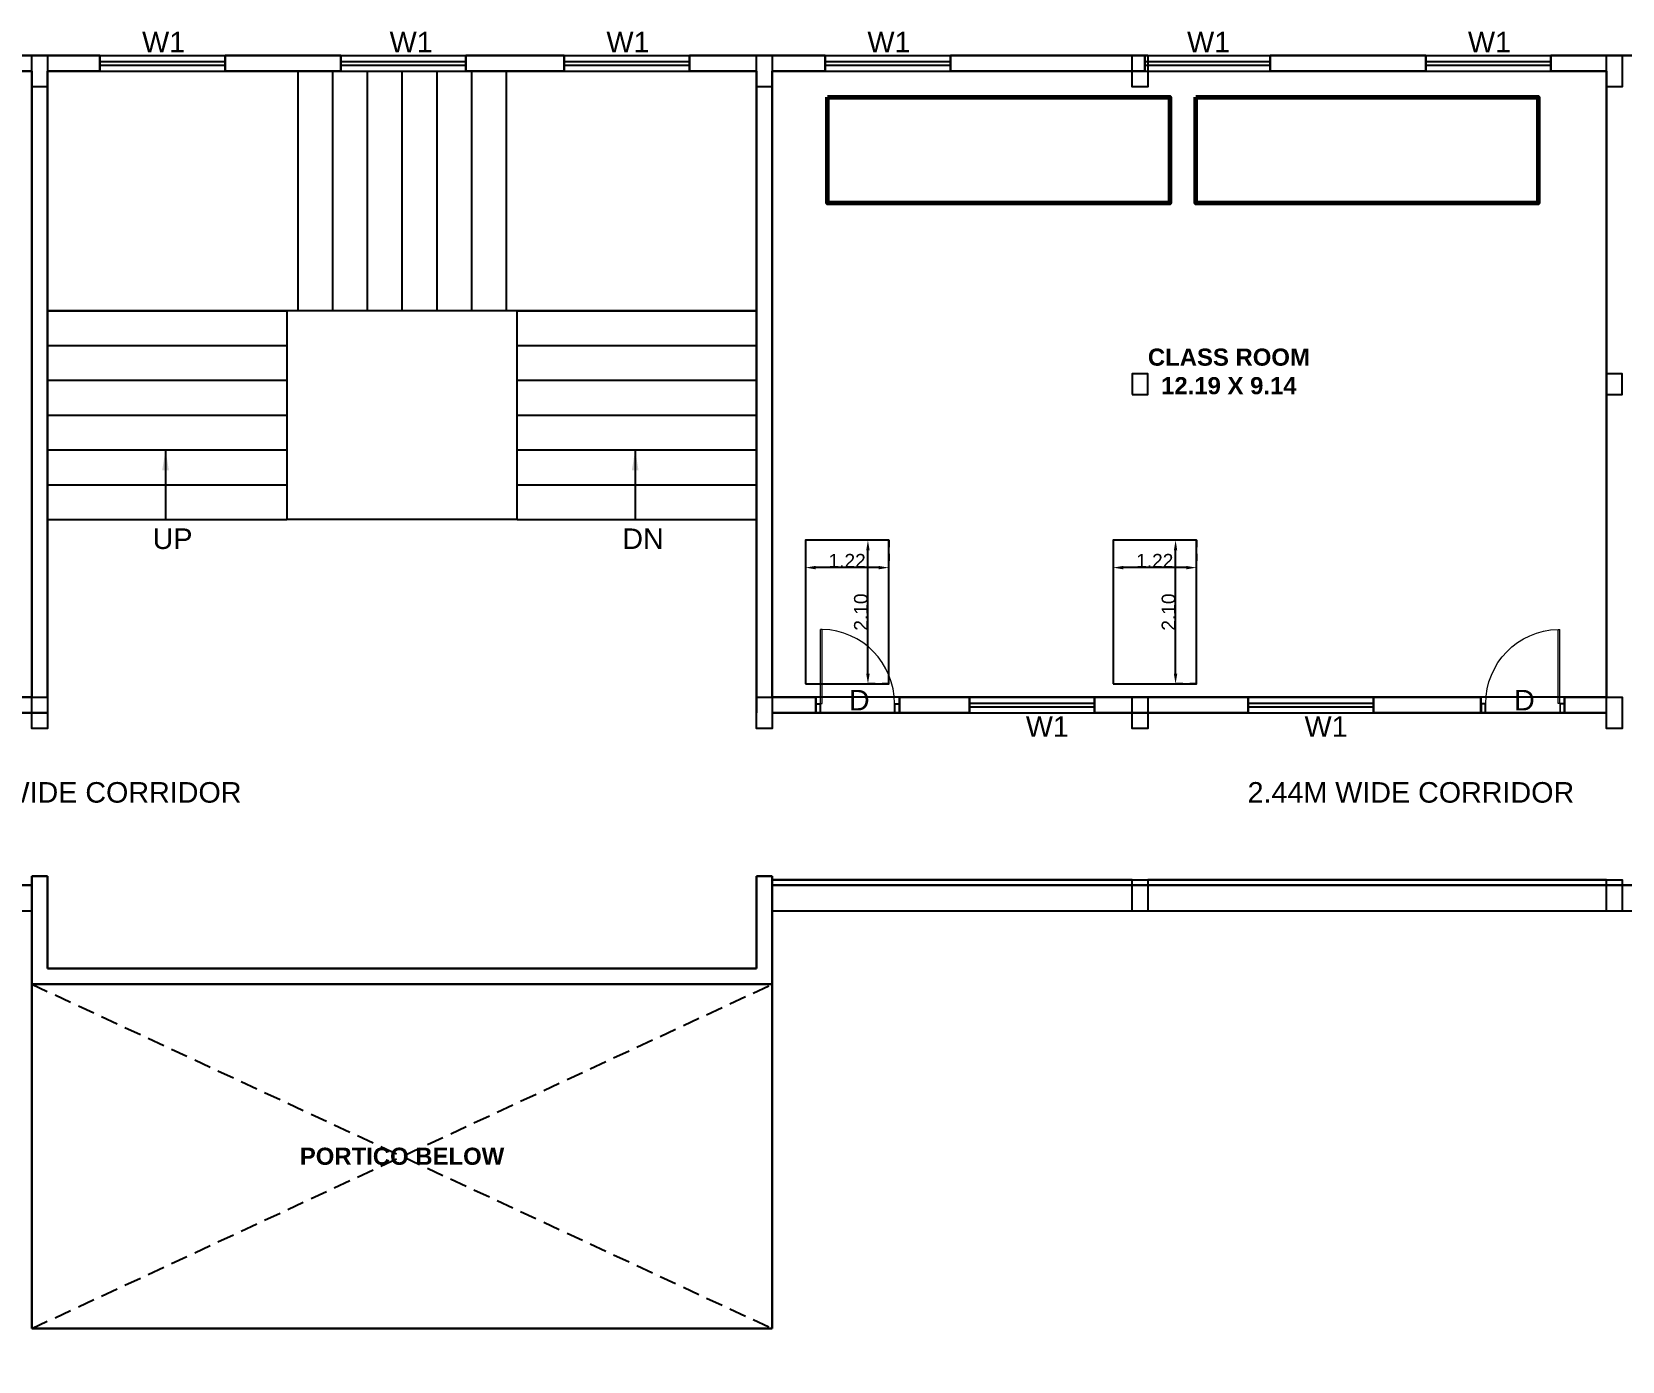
# Model space of a CAD drawing. Header units: metres. Extents: x -1744 to -758, y -4183 to -3914.
# Drawn here: x -995.1 to -971.86, y -4152.7 to -4133.29 of the extents above; entities that cross this region are included whole.
import ezdxf

# ---------------------------------------------------------------- set-up
doc = ezdxf.new("R2010")
doc.units = ezdxf.units.M
doc.header["$PDMODE"] = 3
doc.linetypes.add('DOT2', pattern=[0.125, 0, -0.125])
doc.linetypes.add('HIDDEN', pattern=[0.375, 0.25, -0.125])
for name, color, linetype in [('A-STAIR-2', 54, 'Continuous'), ('A4-RCC CLMN-F', 4, 'Continuous'), ('BLK_1_FLR_1_BLT_UP_AREA', 18, 'Continuous'), ('BLK_1_FLR_1_REGULAR_ROOM_1', 2, 'Continuous'), ('DOOR_OPEN', 180, 'Continuous'), ('TEXT', 7, 'Continuous'), ('TEXT NOTES', 200, 'Continuous'), ('WALL', 7, 'Continuous'), ('WINDOW', 215, 'Continuous')]:
    doc.layers.add(name, color=color, linetype=linetype)
for name, color, linetype, lineweight in [('A_---WALLS', 255, 'Continuous', 30), ('BLK_1_FLR_1_ROOM_1_LIGHT_VENTILATION_1', 232, 'Continuous', 0), ('DOOR', 11, 'Continuous', 18), ('HATCH', 8, 'Continuous', 25)]:
    doc.layers.add(name, color=color, linetype=linetype, lineweight=lineweight)
doc.styles.add('CORPORATION', font='arial.ttf')
doc.styles.add('KK', font='arial.ttf', dxfattribs={"width": 0.75})
doc.styles.get("Standard").update_dxf_attribs({"font": 'arial.ttf'})
doc.styles.add('TITLE', font='arialbd.ttf')
doc.dimstyles.new('Dim-outter', dxfattribs={"dimtxt": 1, "dimasz": 1, "dimexe": 0, "dimexo": 0, "dimgap": 1, "dimtad": 1, "dimlfac": -1, "dimzin": 3, "dimdsep": 46, "dimtxsty": 'CORPORATION', "dimblk": 'ARCHTICK', "dimcen": 0.125, "dimclrd": 8, "dimclre": 8, "dimclrt": 256, "dimazin": 0, "dimtfac": 0.5, "dimtix": 1, "dimtmove": 2, "dimatfit": 3, "dimfxl": 0, "dimtolj": 1, "dimtzin": 0, "dimarcsym": 0})
doc.dimstyles.new('ISO-25', dxfattribs={"dimscale": 0, "dimtxt": 0.23, "dimasz": 0.15, "dimexe": 1.25, "dimexo": 0.625, "dimgap": 0, "dimtad": 0, "dimzin": 1, "dimdsep": 46, "dimtxsty": 'Standard', "dimblk": 'OBLIQUE', "dimcen": 0, "dimse1": 1, "dimse2": 1, "dimclrd": 256, "dimclrt": 256, "dimadec": 0, "dimazin": 2, "dimtfac": 1, "dimtix": 1, "dimtofl": 0, "dimtmove": 0, "dimatfit": 3, "dimfxl": 0, "dimtolj": 1, "dimarcsym": 0})

# ---------------------------------------------------------------- blocks, each defined once
blk = doc.blocks.new('_ArchTick')
at = {"color": 0, "linetype": 'ByBlock', "const_width": 0.15}
blk.add_lwpolyline([(-0.5, -0.5), (0.5, 0.5)], dxfattribs=at)
blk = doc.blocks.new('D-915')
for p, q in [((70, 900), (50, 900)), ((50, 100), (50, 900)), ((70, 100), (70, 900)), ((50, 100), (70, 100))]:
    blk.add_line(p, q)
for points in [[(0, 100), (50, 100), (50, 0), (0, 0)], [(5, 95), (45, 95), (45, 5), (5, 5)], [(850, 100), (900, 100), (900, 0), (850, 0)], [(855, 95), (895, 95), (895, 5), (855, 5)]]:
    blk.add_lwpolyline(points, close=True)
blk.add_arc((50.04259203467518, 100.2915272340178), 799.957461085757, 359.979119791081, 88.57043160974598)
blk = doc.blocks.new('*D623')
at = {"layer": 'DEFPOINTS', "color": 0, "ltscale": 0.1}
for p in [(-983.7964035179092, -4140.712497565703), (-982.5764035179093, -4140.712497565703), (-983.7964035179092, -4141.113031842286)]:
    blk.add_point(p, dxfattribs=at)
at = {"layer": 'DOOR_OPEN', "color": 1, "linetype": 'DOT2', "ltscale": 0.1}
for p, q in [((-983.7964035179092, -4140.712497565703), (-983.7964035179092, -4141.113031842286)), ((-982.5764035179093, -4140.712497565703), (-982.5764035179093, -4141.113031842286))]:
    blk.add_line(p, q, dxfattribs=at)
at = {"layer": 'DOOR_OPEN', "color": 1, "ltscale": 0.1}
blk.add_line((-982.7264035179093, -4141.113031842286), (-983.6464035179092, -4141.113031842286), dxfattribs=at)
for points in [[(-983.6464035179092, -4141.088031842286), (-983.6464035179092, -4141.138031842286), (-983.7964035179092, -4141.113031842286)], [(-982.7264035179093, -4141.088031842286), (-982.7264035179093, -4141.138031842286), (-982.5764035179093, -4141.113031842286)]]:
    blk.add_solid(points, dxfattribs=at)
at = {"layer": 'DOOR_OPEN', "color": 1, "ltscale": 0.1, "insert": (-983.1864035179092, -4141.012622565342), "char_height": 0.2, "attachment_point": 5}
blk.add_mtext('\\A1;1.22', dxfattribs=at)
blk = doc.blocks.new('*D624')
at = {"layer": 'DEFPOINTS', "color": 0, "ltscale": 0.1}
for p in [(-982.8825379813948, -4140.712497565706), (-982.5764035179094, -4140.712497565706), (-982.5764035179094, -4142.812497565707)]:
    blk.add_point(p, dxfattribs=at)
at = {"layer": 'DOOR_OPEN', "color": 2, "linetype": 'DOT2', "ltscale": 0.1}
for p, q in [((-982.5764035179094, -4140.712497565706), (-982.8825379813948, -4140.712497565706)), ((-982.5764035179094, -4142.812497565707), (-982.8825379813948, -4142.812497565707))]:
    blk.add_line(p, q, dxfattribs=at)
at = {"layer": 'DOOR_OPEN', "color": 2, "ltscale": 0.1}
blk.add_line((-982.8825379813948, -4142.662497565707), (-982.8825379813948, -4140.862497565705), dxfattribs=at)
for points in [[(-982.907537981395, -4140.862497565705), (-982.8575379813948, -4140.862497565705), (-982.8825379813948, -4140.712497565706)], [(-982.907537981395, -4142.662497565707), (-982.8575379813948, -4142.662497565707), (-982.8825379813948, -4142.812497565707)]]:
    blk.add_solid(points, dxfattribs=at)
at = {"layer": 'DOOR_OPEN', "color": 2, "ltscale": 0.1, "insert": (-982.9846525789403, -4141.762497565705), "char_height": 0.2, "attachment_point": 5, "rotation": 90}
blk.add_mtext('\\A1;2.10', dxfattribs=at)
blk = doc.blocks.new('*D625')
at = {"layer": 'DEFPOINTS', "color": 0, "ltscale": 0.1}
for p in [(-979.3008892336434, -4140.712497565703), (-978.0808892336433, -4140.712497565703), (-979.3008892336434, -4141.113031842286)]:
    blk.add_point(p, dxfattribs=at)
at = {"layer": 'DOOR_OPEN', "color": 1, "linetype": 'DOT2', "ltscale": 0.1}
for p, q in [((-979.3008892336434, -4140.712497565703), (-979.3008892336434, -4141.113031842286)), ((-978.0808892336433, -4140.712497565703), (-978.0808892336433, -4141.113031842286))]:
    blk.add_line(p, q, dxfattribs=at)
at = {"layer": 'DOOR_OPEN', "color": 1, "ltscale": 0.1}
blk.add_line((-978.2308892336432, -4141.113031842286), (-979.1508892336434, -4141.113031842286), dxfattribs=at)
for points in [[(-979.1508892336434, -4141.088031842286), (-979.1508892336434, -4141.138031842286), (-979.3008892336434, -4141.113031842286)], [(-978.2308892336432, -4141.088031842286), (-978.2308892336432, -4141.138031842286), (-978.0808892336433, -4141.113031842286)]]:
    blk.add_solid(points, dxfattribs=at)
at = {"layer": 'DOOR_OPEN', "color": 1, "ltscale": 0.1, "insert": (-978.6908892336434, -4141.012622565342), "char_height": 0.2, "attachment_point": 5}
blk.add_mtext('\\A1;1.22', dxfattribs=at)
blk = doc.blocks.new('*D626')
at = {"layer": 'DEFPOINTS', "color": 0, "ltscale": 0.1}
for p in [(-978.3870236971296, -4140.712497565706), (-978.0808892336438, -4140.712497565706), (-978.0808892336438, -4142.812497565707)]:
    blk.add_point(p, dxfattribs=at)
at = {"layer": 'DOOR_OPEN', "color": 2, "linetype": 'DOT2', "ltscale": 0.1}
for p, q in [((-978.0808892336438, -4140.712497565706), (-978.3870236971296, -4140.712497565706)), ((-978.0808892336438, -4142.812497565707), (-978.3870236971296, -4142.812497565707))]:
    blk.add_line(p, q, dxfattribs=at)
at = {"layer": 'DOOR_OPEN', "color": 2, "ltscale": 0.1}
blk.add_line((-978.3870236971296, -4142.662497565707), (-978.3870236971296, -4140.862497565705), dxfattribs=at)
for points in [[(-978.4120236971297, -4140.862497565705), (-978.3620236971299, -4140.862497565705), (-978.3870236971296, -4140.712497565706)], [(-978.4120236971297, -4142.662497565707), (-978.3620236971299, -4142.662497565707), (-978.3870236971296, -4142.812497565707)]]:
    blk.add_solid(points, dxfattribs=at)
at = {"layer": 'DOOR_OPEN', "color": 2, "ltscale": 0.1, "insert": (-978.4891382946747, -4141.762497565705), "char_height": 0.2, "attachment_point": 5, "rotation": 90}
blk.add_mtext('\\A1;2.10', dxfattribs=at)
blk = doc.blocks.new('A$C1C9B1590')
at = {"layer": 'A-STAIR-2', "linetype": 'Continuous'}
for p, q in [((614.272851107406, 49.10171238802741), (614.2728511074058, 45.6017123880274)), ((614.780851107404, 49.10171238802741), (614.7808511074037, 45.6017123880274)), ((615.2888511074019, 49.10171238802741), (615.2888511074017, 45.6017123880274)), ((615.7968511074, 49.10171238802741), (615.7968511073998, 45.6017123880274)), ((616.304851107398, 49.10171238802741), (616.3048511073978, 45.6017123880274)), ((616.812851107396, 49.10171238802741), (616.8128511073958, 45.6017123880274)), ((617.320851107394, 49.10171238802741), (617.3208511073938, 45.6017123880274)), ((610.6160066321422, 45.6017123880274), (614.1160066321419, 45.6017123880274)), ((620.9792066321493, 45.6017123880274), (610.6160066321422, 45.6017123880274)), ((614.1160066321419, 45.60171238802651), (614.1160066321422, 42.55371238802854)), ((617.4792066321493, 45.6017123880274), (620.9792066321493, 45.6017123880274)), ((617.4792066321493, 42.55371238802854), (617.4792066321489, 45.6017123880274)), ((610.6160066321422, 45.0937123880294), (614.1160066321419, 45.0937123880294)), ((617.4792066321493, 45.0937123880294), (620.9792066321493, 45.0937123880294)), ((610.6160066321422, 44.58571238803142), (614.1160066321422, 44.58571238803142)), ((617.4792066321489, 44.58571238803142), (620.9792066321493, 44.58571238803142)), ((610.6160066321422, 44.07771238802979), (614.1160066321422, 44.07771238802979)), ((617.4792066321493, 44.07771238802979), (620.9792066321493, 44.07771238802979)), ((610.6160066321422, 43.56971238802815), (614.1160066321422, 43.56971238802815)), ((617.4792066321493, 43.56971238802815), (620.9792066321493, 43.56971238802815)), ((610.6160066321422, 43.06171238802654), (614.1160066321422, 43.06171238803017)), ((617.4792066321493, 43.06171238803017), (620.9792066321493, 43.06171238803017)), ((610.6160066321427, 42.55371238802854), (614.1160066321427, 42.55371238803218)), ((617.4792066321493, 42.55371238803218), (614.1160066321427, 42.55371238803218)), ((617.4792066321493, 42.55371238803218), (620.9792066321493, 42.55371238803218))]:
    blk.add_line(p, q, dxfattribs=at)
at = {"layer": 'A4-RCC CLMN-F'}
for points in [[(610.3874066345119, 49.33031237778687), (610.6160066345142, 49.33031237778687), (610.6160066345142, 48.87311237778977), (610.3874066345119, 48.87311237778977)], [(620.9792066321493, 49.33031238802779), (621.2078066321515, 49.33031238802779), (621.2078066321515, 48.87311238802704), (620.9792066321493, 48.87311238802704)], [(626.4656066049898, 49.3303124080876), (626.6942066049919, 49.3303124080876), (626.6942066049919, 48.8731124080905), (626.4656066049898, 48.8731124080905)], [(633.3998066049929, 49.33031242050765), (633.6284066049952, 49.33031242050765), (633.6284066049952, 48.87311242050328), (633.3998066049929, 48.87311242050328)], [(610.3874066345119, 39.95771237778445), (610.6160066345142, 39.95771237778445), (610.6160066345142, 39.50051237778371), (610.3874066345119, 39.50051237778371)], [(620.9792066345212, 39.95771237778445), (621.2078066345088, 39.95771237778445), (621.2078066345088, 39.50051237778735), (620.9792066345212, 39.50051237778735)], [(626.4656066073618, 39.95771230040828), (626.6942066073639, 39.95771230040828), (626.6942066073639, 39.50051230040754), (626.4656066073618, 39.50051230040754)], [(633.3998066073649, 39.9577123128247), (633.6284066073671, 39.9577123128247), (633.6284066073671, 39.5005123128276), (633.3998066073649, 39.5005123128276)], [(626.4656066073618, 37.29071231571197), (626.6942066073639, 37.29071231571197), (626.6942066073639, 36.83351231571122), (626.4656066073618, 36.83351231571122)], [(633.3998066073649, 37.29071232812839), (633.6284066073671, 37.29071232812839), (633.6284066073671, 36.83351232812765), (633.3998066073649, 36.83351232812765)]]:
    blk.add_lwpolyline(points, close=True, dxfattribs=at)
for points in [[(626.4656066073618, 44.3773122803459), (626.6942066073639, 44.3773122803459), (626.6942066073639, 44.6821122803476), (626.4656066073618, 44.6821122803476), (626.4656066073618, 44.3773122803459)], [(633.3998066073649, 44.3773122803459), (633.6284066073671, 44.3773122803459), (633.6284066073671, 44.6821122803476), (633.3998066073649, 44.6821122803476), (633.3998066073649, 44.3773122803459)]]:
    blk.add_lwpolyline(points, dxfattribs=at)
at = {"layer": 'A_---WALLS'}
for p, q in [((610.004190001749, 49.33031237778687), (611.3829454604814, 49.33031237778687)), ((613.2117454604845, 49.33031237778687), (614.9027272799099, 49.33031237778687)), ((616.7315272799127, 49.33031237778687), (618.1689093512354, 49.33031237778687)), ((619.9977093512384, 49.33031237778687), (621.9825169220089, 49.33031237778687)), ((623.8113169220119, 49.33031237778687), (626.6541752092702, 49.33031237778687)), ((628.4829752092733, 49.33031237778687), (630.7584054030989, 49.33031237778687)), ((632.5872054031021, 49.33031237778687), (633.9960625267518, 49.33031237778687)), ((610.004190001749, 49.10171237778468), (610.3874066345119, 49.10171237778468)), ((610.3874066345119, 49.10171237778468), (610.3874066345119, 39.95771237778445)), ((610.6160066345142, 49.10171237778468), (610.6160066345142, 39.95771237778445)), ((610.6160066345142, 49.10171237778468), (611.3829454604814, 49.10171237778468)), ((613.2117454604845, 49.10171237778468), (614.9027272799099, 49.10171237778832)), ((616.7315272799127, 49.10171237778468), (618.1689093512354, 49.10171237778468)), ((619.9977093512384, 49.10171237778468), (620.9792066345212, 49.10171237778468)), ((620.9792066345212, 49.10171237778468), (620.9792066345212, 39.72911237778954)), ((621.2078066345088, 49.10171237778468), (621.2078066345088, 39.9577123777881)), ((621.2078066345088, 49.10171237778468), (621.9825169220235, 49.10171237778468)), ((623.8113169220119, 49.10171237778468), (626.6541752092702, 49.10171237778468)), ((628.4829752092733, 49.10171237778468), (630.7584054030989, 49.10171237778468)), ((632.5872054031021, 49.10171237778468), (633.3998066345189, 49.10171237778468)), ((633.3998066345189, 49.10171237778832), (633.3998066345189, 39.9577123777881)), ((633.3998066345189, 49.10171228034869), (633.3998066345189, 39.95771228034846)), ((609.9199300194846, 39.95771237778445), (610.3874066345119, 39.95771237778445)), ((621.2078066345088, 39.95771228034482), (621.8435112226392, 39.95771228034482)), ((621.8435112226392, 39.95771228034482), (621.8435112226392, 39.72911228034627)), ((623.0653109361842, 39.95771228034482), (624.0903275617123, 39.95771228034482)), ((623.0653109361842, 39.95771228034482), (623.0653109361842, 39.72911228034627)), ((625.9191275617154, 39.95771228034482), (628.163620798277, 39.95771228034482)), ((629.9924207982797, 39.95771228034482), (631.5635135785664, 39.95771228034846)), ((631.5635135785664, 39.95771228034482), (631.5635135785664, 39.72911228034627)), ((632.7853132921113, 39.95771228034482), (632.7853132921113, 39.72911228034627)), ((632.7853132921113, 39.95771228034846), (633.3998066345189, 39.95771228034846)), ((608.058922799431, 39.72911237777861), (610.6160066345142, 39.72911237777861)), ((621.2078066345088, 39.72911228034627), (624.0903275617123, 39.72911228034991)), ((625.9191275617154, 39.72911228034991), (628.163620798277, 39.72911228034991)), ((629.9924207982797, 39.72911228034991), (633.3998066073649, 39.72911228034627)), ((571.5254066667217, 37.21451230602815), (610.3874066345119, 37.21451230602815)), ((603.6818066392839, 37.21451236578196), (610.3874066345119, 37.21451237778729)), ((610.3874066345119, 37.21451230602815), (610.3873009720078, 35.76655290312829)), ((610.3874066345119, 37.3415123777877), (610.6160066345142, 37.3415123777877)), ((610.3874066345119, 37.3415123777877), (610.3874066345119, 35.99428660800822)), ((610.3874066345119, 30.73648665766723), (610.3874066345119, 37.2907123777868)), ((610.6160066345142, 37.3415123777877), (610.6160066345142, 35.99525874847586)), ((620.9792066345212, 37.3415123777877), (620.9792066345212, 35.99431815613844)), ((620.9792066345212, 37.3415123777877), (621.2078066345088, 37.3415123777877)), ((621.2078066345088, 35.76576329416184), (621.2077655245771, 37.2134519852616)), ((621.2077655245771, 37.2134519852616), (633.3998066073649, 37.2134519852616)), ((621.2078066345088, 37.3415123777877), (621.2078066345088, 35.76576329416184)), ((621.2078066345088, 37.29059842353945), (626.4656066073618, 37.29078584203217)), ((621.2078066297357, 37.2907123777868), (621.2078066297357, 30.73648665766723)), ((621.2078087983641, 37.21345198649124), (626.4656066073618, 37.21360129184086)), ((626.6942066073639, 37.21360778338112), (633.3998066073649, 37.21379820187485)), ((626.6942068336025, 37.29059842353945), (633.3998066073649, 37.29078584203217)), ((633.3998066073649, 37.2134519852616), (662.1272066188935, 37.21461397201256)), ((610.3874066345119, 35.76655289541577), (610.3874066345119, 35.99428660800822)), ((610.6160066345142, 35.99525874847586), (620.9792066345212, 35.99431815613844)), ((610.3873009720078, 35.76655290312829), (621.2078066345088, 35.76576329416184)), ((610.3874066345119, 35.76655289541577), (621.2078066345088, 35.76576329416184)), ((621.2078066297357, 30.73648665766723), (610.3874066345119, 30.73648665766723))]:
    blk.add_line(p, q, dxfattribs=at)
for points in [[(611.3829454604814, 49.33031237366686), (610.004190001749, 49.33031237357226)], [(614.9027272799099, 49.33031237390968), (613.2117454604845, 49.33031237379328)], [(618.1689093512354, 49.33031237413434), (616.7315272799127, 49.33031237403521)], [(621.9825169220089, 49.33031237439628), (619.9977093512384, 49.33031237425985)], [(626.6942066049919, 49.33031237472096), (623.8113169220119, 49.33031237452268)], [(630.7584054030989, 49.3303123750011), (628.4829752092733, 49.33031237484465)], [(633.9960625267518, 49.33031237522482), (632.5872054031021, 49.3303123751275)]]:
    blk.add_lwpolyline(points, dxfattribs=at)
at = {"layer": 'HATCH', "color": 250, "linetype": 'HIDDEN'}
for p, q in [((610.3874066345119, 35.76655289541577), (621.2078066297357, 30.73648665766723)), ((610.3874066345119, 30.73648665766723), (621.2078066345088, 35.76576329416184))]:
    blk.add_line(p, q, dxfattribs=at)
at = {"layer": 'WINDOW', "linetype": 'Continuous'}
for p, q in [((611.3829454604814, 49.10171237778832), (611.3829454604814, 49.33031237778687)), ((611.3829454604814, 49.33031237778687), (611.3829454604814, 49.10171237778468)), ((611.3829454604814, 49.33031237778687), (613.2117454604845, 49.33031237778687)), ((613.2117454604845, 49.33031237778687), (613.2117454604845, 49.10171237778468)), ((613.2117454604845, 49.10171237778832), (613.2117454604845, 49.33031237778687)), ((614.9027272799099, 49.33031237778687), (614.9027272799099, 49.10171237778468)), ((614.9027272799099, 49.33031237778687), (616.7315272799127, 49.33031237778687)), ((614.9027272799099, 49.10171237778832), (614.9027272799099, 49.33031237778687)), ((616.7315272799127, 49.33031237778687), (616.7315272799127, 49.10171237778468)), ((616.7315272799127, 49.10171237778832), (616.7315272799127, 49.33031237778687)), ((618.1689093512354, 49.10171237778832), (618.1689093512354, 49.33031237778687)), ((618.1689093512354, 49.33031237778687), (618.1689093512354, 49.10171237778468)), ((618.1689093512354, 49.33031237778687), (619.9977093512384, 49.33031237778687)), ((619.9977093512384, 49.10171237778832), (619.9977093512384, 49.33031237778687)), ((619.9977093512384, 49.33031237778687), (619.9977093512384, 49.10171237778468)), ((621.9825169220089, 49.10171237778468), (621.9825169220089, 49.33031237778687)), ((621.9825169220089, 49.33031237778687), (621.9825169220089, 49.10171237778468)), ((621.9825169220089, 49.33031237778687), (623.8113169220119, 49.33031237778687)), ((623.8113169220119, 49.10171237778468), (623.8113169220119, 49.33031237778687)), ((623.8113169220119, 49.33031237778687), (623.8113169220119, 49.10171237778468)), ((626.6541752092702, 49.10171237778468), (626.6541752092702, 49.33031237778687)), ((626.6541752092702, 49.33031237778687), (626.6541752092702, 49.10171237778468)), ((626.6541752092702, 49.33031237778687), (628.4829752092733, 49.33031237778687)), ((628.4829752092733, 49.10171237778468), (628.4829752092733, 49.33031237778687)), ((628.4829752092733, 49.33031237778687), (628.4829752092733, 49.10171237778468)), ((630.7584054030989, 49.33031237778687), (630.7584054030989, 49.10171237778468)), ((630.7584054030989, 49.33031237778687), (632.5872054031021, 49.33031237778687)), ((630.7584054030989, 49.10171237778468), (630.7584054030989, 49.33031237778687)), ((632.5872054031021, 49.10171237778468), (632.5872054031021, 49.33031237778687)), ((632.5872054031021, 49.33031237778687), (632.5872054031021, 49.10171237778468)), ((611.3829454604814, 49.24141237778804), (613.2117454604845, 49.24141237778804)), ((611.3829454604814, 49.24141237778804), (613.2117454604845, 49.24141237778804)), ((611.3829454604814, 49.19061237778715), (613.2117454604845, 49.19061237778715)), ((611.3829454604814, 49.19061237778715), (613.2117454604845, 49.19061237778715)), ((611.3829454604814, 49.10171237778468), (613.2117454604845, 49.10171237778468)), ((614.9027272799099, 49.24141237778804), (616.7315272799127, 49.24141237778804)), ((614.9027272799099, 49.24141237778804), (616.7315272799127, 49.24141237778804)), ((614.9027272799099, 49.19061237778715), (616.7315272799127, 49.19061237778715)), ((614.9027272799099, 49.19061237778715), (616.7315272799127, 49.19061237778715)), ((614.9027272799099, 49.10171237778468), (616.7315272799127, 49.10171237778468)), ((618.1689093512354, 49.24141237778804), (619.9977093512384, 49.24141237778804)), ((618.1689093512354, 49.24141237778804), (619.9977093512384, 49.24141237778804)), ((618.1689093512354, 49.19061237778715), (619.9977093512384, 49.19061237778715)), ((618.1689093512354, 49.19061237778715), (619.9977093512384, 49.19061237778715)), ((618.1689093512354, 49.10171237778468), (619.9977093512384, 49.10171237778468)), ((621.9825169220089, 49.24141237778439), (623.8113169220119, 49.24141237778439)), ((621.9825169220089, 49.24141237778439), (623.8113169220119, 49.24141237778439)), ((621.9825169220089, 49.19061237778715), (623.8113169220119, 49.19061237778715)), ((621.9825169220089, 49.19061237778715), (623.8113169220119, 49.19061237778715)), ((621.9825169220089, 49.10171237778468), (623.8113169220119, 49.10171237778468)), ((626.6541752092702, 49.24141237778439), (628.4829752092733, 49.24141237778439)), ((626.6541752092702, 49.24141237778439), (628.4829752092733, 49.24141237778439)), ((626.6541752092702, 49.19061237778715), (628.4829752092733, 49.19061237778715)), ((626.6541752092702, 49.19061237778715), (628.4829752092733, 49.19061237778715)), ((626.6541752092702, 49.10171237778468), (628.4829752092733, 49.10171237778468)), ((630.7584054030989, 49.24141237778439), (632.5872054031021, 49.24141237778439)), ((630.7584054030989, 49.24141237778439), (632.5872054031021, 49.24141237778439)), ((630.7584054030989, 49.19061237778715), (632.5872054031021, 49.19061237778715)), ((630.7584054030989, 49.19061237778715), (632.5872054031021, 49.19061237778715)), ((630.7584054030989, 49.10171237778468), (632.5872054031021, 49.10171237778468)), ((624.0903275617123, 39.95771228034846), (624.0903275617123, 39.72911228034991)), ((624.0903275617123, 39.95771228034846), (625.9191275617154, 39.95771228034846)), ((624.0903275617123, 39.72911228034991), (624.0903275617123, 39.95771228034846)), ((624.0903275617123, 39.86881228034963), (625.9191275617154, 39.86881228034963)), ((624.0903275617123, 39.86881228034963), (625.9191275617154, 39.86881228034963)), ((624.0903275617123, 39.81801228034875), (625.9191275617154, 39.81801228034875)), ((624.0903275617123, 39.81801228034875), (625.9191275617154, 39.81801228034875)), ((625.9191275617154, 39.95771228034846), (625.9191275617154, 39.72911228034991)), ((625.9191275617154, 39.72911228034991), (625.9191275617154, 39.95771228034846)), ((628.163620798277, 39.95771228034846), (628.163620798277, 39.72911228034991)), ((628.163620798277, 39.72911228034991), (628.163620798277, 39.95771228034846)), ((628.163620798277, 39.95771228034846), (629.9924207982797, 39.95771228034846)), ((628.163620798277, 39.86881228034963), (629.9924207982797, 39.86881228034963)), ((628.163620798277, 39.86881228034963), (629.9924207982797, 39.86881228034963)), ((628.163620798277, 39.81801228034875), (629.9924207982797, 39.81801228034875)), ((628.163620798277, 39.81801228034875), (629.9924207982797, 39.81801228034875)), ((629.9924207982797, 39.95771228034846), (629.9924207982797, 39.72911228034991)), ((629.9924207982797, 39.72911228034991), (629.9924207982797, 39.95771228034846)), ((624.0903275617123, 39.72911228034991), (625.9191275617154, 39.72911228034991)), ((628.163620798277, 39.72911228034991), (629.9924207982797, 39.72911228034991))]:
    blk.add_line(p, q, dxfattribs=at)
at = {"layer": 'DOOR', "xscale": 0.001354666666666, "yscale": 0.001354666666666, "zscale": 0.001354666666666}
blk.add_blockref('D-915', (621.8435112226248, 39.72911237778226), dxfattribs=at)
at = {"layer": 'DOOR', "xscale": -0.001354666666666, "yscale": 0.001354666666666, "zscale": 0.001354666666666, "rotation": 7.15959292e-08}
blk.add_blockref('D-915', (632.7853132921113, 39.72911228034627), dxfattribs=at)
at = {"layer": 'TEXT', "char_height": 0.25, "width": 6.852777399500157, "attachment_point": 5, "style": 'TITLE'}
for s, insert in [('\\A1;CLASS ROOM\\P12.19 X 9.14', (627.8805337287152, 44.71445848678103)), ('\\A1;PORTICO BELOW', (615.7976066345103, 33.25112497591454))]:
    blk.add_mtext(s, dxfattribs=dict(at, insert=insert))
at = {"layer": 'TEXT NOTES', "style": 'KK'}
for s, p in [('W1', (611.999341887028, 49.37599607550874)), ('W1', (615.6164628702672, 49.37599607550874)), ('W1', (618.785305777782, 49.37599607550874)), ('W1', (622.5989133485555, 49.37599607550874)), ('W1', (627.2705716358167, 49.37599607550874)), ('W1', (631.3748018296454, 49.37599607550874)), ('UP', (612.1534950514189, 42.12236705081886)), ('DN', (619.0166950514256, 42.12236705082069)), ('D', (622.3281416630668, 39.76467516280536)), ('D', (632.0481440189939, 39.764675162809)), ('W1', (624.9138791978758, 39.37867088238636)), ('W1', (628.9871724344403, 39.37867088239727)), ('2.44M WIDE CORRIDOR', (608.6782288728208, 38.41738831889143)), ('2.44M WIDE CORRIDOR', (628.1540511744315, 38.41738831889143))]:
    blk.add_text(s, height=0.3, dxfattribs=at).set_placement(p)
at = {"layer": 'WALL', "color": 3}
for points in [[(612.3417421952719, 43.56971238803271), (612.3417421952719, 42.55371238802945)], [(619.2049421952786, 43.56971238803453), (619.2049421952786, 42.55371238803127)]]:
    blk.add_leader(points, dimstyle='Dim-outter', override={"dimasz": 0.3, "dimtad": 0, "dimfxl": 10, "dimfxlon": 1}, dxfattribs=at)

msp = doc.modelspace()

# ---------------------------------------------------------------- linework, layer by layer
at = {"layer": 'BLK_1_FLR_1_BLT_UP_AREA', "color": 26}
msp.add_lwpolyline([(-1043.0310098051, -4160.439745913019), (-1043.0310098051, -4133.632854597141), (-934.2936098386588, -4133.632854597141), (-934.2936098413073, -4157.44244213877), (-943.742409849906, -4157.442442140992), (-943.742409849906, -4146.129654564115), (-984.2808076750833, -4146.129654564115), (-984.2804428115458, -4147.19700890692), (-995.1008428067696, -4147.19700890692), (-995.1012098389357, -4146.129654629065), (-1033.582209761679, -4146.129654629065), (-1033.582209746108, -4160.439745907114)], close=True, dxfattribs=at)
at = {"layer": 'BLK_1_FLR_1_REGULAR_ROOM_1', "color": 3}
msp.add_lwpolyline([(-984.2808098370613, -4133.861454597141), (-972.0888098642198, -4133.861454597141), (-972.0888098642198, -4143.005454586904), (-984.2808098370613, -4143.005454586904)], close=True, dxfattribs=at)
at = {"layer": 'BLK_1_FLR_1_ROOM_1_LIGHT_VENTILATION_1', "color": 232, "lineweight": 60}
for points in [[(-983.4719484463983, -4134.241049672123), (-978.4719484463983, -4134.241049672123), (-978.4719484463983, -4135.791049672122), (-983.4719484463983, -4135.791049672122)], [(-978.0894852910403, -4134.241049672123), (-973.0894852910402, -4134.241049672123), (-973.0894852910402, -4135.791049672122), (-978.0894852910403, -4135.791049672122)]]:
    msp.add_lwpolyline(points, close=True, dxfattribs=at)
at = {"layer": 'DOOR_OPEN', "color": 180}
for points in [[(-983.7964035179092, -4142.812497565705), (-982.5764035179093, -4142.812497565705), (-982.5764035179093, -4140.712497565703), (-983.7964035179092, -4140.712497565703)], [(-979.3008892336434, -4142.812497565705), (-978.0808892336433, -4142.812497565705), (-978.0808892336433, -4140.712497565703), (-979.3008892336434, -4140.712497565703)]]:
    msp.add_lwpolyline(points, close=True, dxfattribs=at)

# ---------------------------------------------------------------- block references
at = {"layer": 'WALL'}
msp.add_blockref('A$C1C9B1590', (-1605.488616471586, -4182.963166974928), dxfattribs=at)

# ---------------------------------------------------------------- dimensions: what is measured, and where the dimension line sits
at = {"layer": 'DOOR_OPEN', "color": 1, "ltscale": 0.1}
for base, p1, p2, picture, middle in [((-983.7964035179092, -4141.113031842286), (-982.5764035179093, -4140.712497565703), (-983.7964035179092, -4140.712497565703), '*D623', (-983.1864035179092, -4141.012622565342)), ((-979.3008892336434, -4141.113031842286), (-978.0808892336433, -4140.712497565703), (-979.3008892336434, -4140.712497565703), '*D625', (-978.6908892336434, -4141.012622565342))]:
    dim = msp.add_linear_dim(base=base, p1=p1, p2=p2, dimstyle='ISO-25', override={"dimscale": 1, "dimtxt": 0.2, "dimexe": 0, "dimexo": 0, "dimtad": 1, "dimsah": 1, "dimse1": 0, "dimse2": 0, "dimclrd": 1, "dimclre": 1, "dimclrt": 1, "dimfxl": 0, "dimlwd": 65535, "dimlwe": 65535}, dxfattribs=at)
    dim.commit()
    dim.dimension.update_dxf_attribs({"geometry": picture, "text_midpoint": middle})
at = {"layer": 'DOOR_OPEN', "color": 2, "ltscale": 0.1}
for base, p1, p2, picture, middle in [((-982.8825379813948, -4140.712497565706), (-982.5764035179093, -4142.812497565705), (-982.5764035179093, -4140.712497565703), '*D624', (-982.9846525789403, -4141.762497565705)), ((-978.3870236971296, -4140.712497565706), (-978.0808892336433, -4142.812497565705), (-978.0808892336433, -4140.712497565703), '*D626', (-978.4891382946747, -4141.762497565705))]:
    dim = msp.add_linear_dim(base=base, p1=p1, p2=p2, angle=90, dimstyle='ISO-25', override={"dimscale": 1, "dimtxt": 0.2, "dimexe": 0, "dimexo": 0, "dimtad": 1, "dimsah": 1, "dimse1": 0, "dimse2": 0, "dimclrd": 2, "dimclre": 2, "dimclrt": 2, "dimfxl": 0, "dimlwd": 65535, "dimlwe": 65535}, dxfattribs=at)
    dim.commit()
    dim.dimension.update_dxf_attribs({"geometry": picture, "text_midpoint": middle})

doc.saveas('drawing.dxf')
